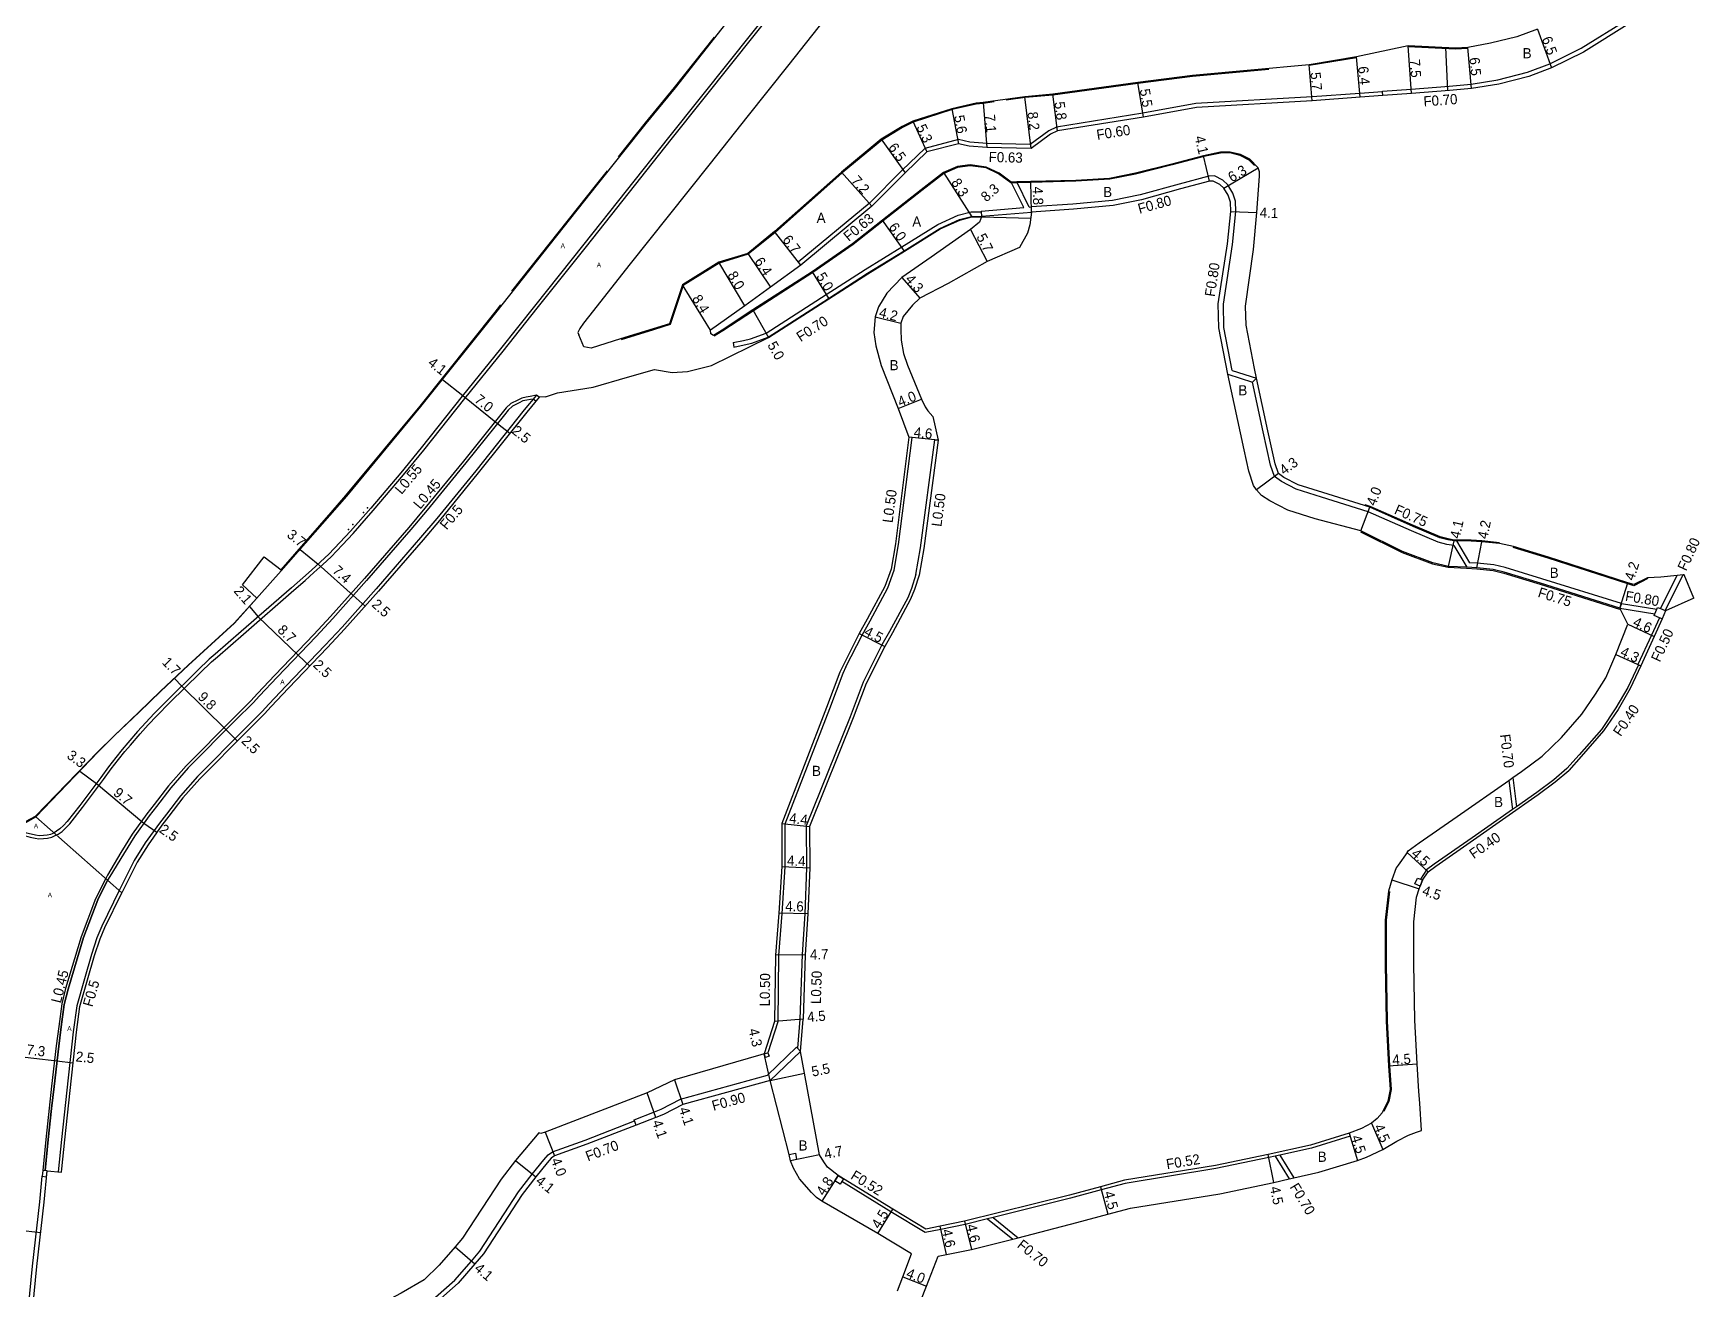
# Model space of a CAD drawing. Header units: metres. Extents: x -12000 to -8000, y -105000 to -102000.
# Drawn here: x -11852.5 to -11590.1, y -103121.2 to -102923.4 of the extents above; entities that cross this region are included whole.
import ezdxf

# ---------------------------------------------------------------- set-up
doc = ezdxf.new("R2010")
doc.units = ezdxf.units.M
doc.header["$LTSCALE"] = 2.5
for name, color, linetype in [('側溝・桝', 7, 'Continuous'), ('幅員', 7, 'Continuous'), ('歩道・分離帯・安全施設', 7, 'Continuous'), ('舗装', 7, 'Continuous'), ('道路', 7, 'Continuous')]:
    doc.layers.add(name, color=color, linetype=linetype)
doc.styles.get("Standard").update_dxf_attribs({"font": ''})
doc.styles.add('YOKO_DECO', font='')
doc.styles.get('Standard').set_extended_font_data('@MS PGothic')
doc.styles.get('YOKO_DECO').set_extended_font_data('MS PGothic')

msp = doc.modelspace()

# ---------------------------------------------------------------- linework, layer by layer
at = {"layer": '側溝・桝'}
for points in [[(-11848.86, -103049.62), (-11848.59, -103049.48), (-11847.98, -103049.05), (-11847.38, -103048.51), (-11846.79, -103047.85), (-11844.76, -103045.3), (-11841.46, -103040.91), (-11840.26, -103039.2), (-11839.1, -103037.73), (-11838.12, -103036.48), (-11837.23, -103035.48), (-11835.7, -103033.7), (-11834.43, -103032.28), (-11833.09, -103030.85), (-11831.01, -103028.77), (-11826.22, -103024.07), (-11824.44, -103022.36), (-11823.53, -103021.59), (-11819.42, -103018.01), (-11811.51, -103011.1), (-11809.7, -103009.55), (-11808.34, -103008.32), (-11806.92, -103007.03), (-11805.61, -103005.81), (-11803.83, -103003.93), (-11802.16, -103002.15), (-11798.97, -102998.52), (-11794.23, -102992.92), (-11791.03, -102989.03), (-11784.55, -102980.88), (-11778.52, -102973.44), (-11773.17, -102966.7), (-11765.4, -102956.95), (-11752.04, -102940.12), (-11742.28, -102927.88), (-11733.19, -102916.47)], [(-11640.01, -102932.5), (-11635.51, -102932.17), (-11629.52, -102931.72), (-11626.08, -102931.41), (-11621.86, -102930.74), (-11617.18, -102929.52), (-11613.67, -102928.19), (-11608.71, -102925.75), (-11601.45, -102921.23), (-11599.32, -102919.73), (-11598.92, -102920.31)], [(-11640, -102932.6), (-11643.58, -102932.86), (-11651.12, -102933.42), (-11669.4, -102934.47), (-11677.76, -102935.99), (-11691.39, -102938.16), (-11692.6, -102938.74), (-11695.52, -102940.89)], [(-11639.96, -102933.2), (-11640, -102932.6), (-11640.01, -102932.5)], [(-11695.52, -102940.89), (-11702.31, -102940.73), (-11705.01, -102940.56), (-11706.82, -102940.13), (-11712.13, -102941.51), (-11715.66, -102944.94), (-11720.85, -102950.17), (-11732.04, -102959.41), (-11731.65, -102959.91)], [(-11695.52, -102940.89), (-11695.37, -102941.52)], [(-11696.53, -102950.84), (-11698.52, -102946.81)], [(-11695.68, -102950.77), (-11697.64, -102946.79)], [(-11663.71, -102976.47), (-11665.01, -102969.7), (-11665.09, -102966.06), (-11663.65, -102956.66), (-11663.1, -102951.47), (-11663.18, -102949.85), (-11663.62, -102948.55), (-11664.41, -102947.26), (-11665.15, -102946.54), (-11666.51, -102945.85), (-11667.4, -102945.87), (-11672.06, -102947.13), (-11678.19, -102948.84), (-11682.56, -102949.73), (-11688.78, -102950.31), (-11695.36, -102950.74)], [(-11742.31, -102972.1), (-11740.69, -102971.78), (-11739.55, -102971.5), (-11737.08, -102970.59), (-11727.66, -102964.54), (-11721.51, -102960.59), (-11715.72, -102957.04), (-11710.05, -102953.5), (-11706.88, -102952.05), (-11704.83, -102951.52), (-11703.22, -102951.5)], [(-11742.18, -102972.79), (-11740.54, -102972.47), (-11739.34, -102972.17), (-11736.76, -102971.22), (-11727.28, -102965.13), (-11721.13, -102961.18), (-11715.35, -102957.63), (-11709.72, -102954.12), (-11706.65, -102952.71), (-11704.74, -102952.22), (-11703.18, -102952.2)], [(-11703.22, -102951.4), (-11696.53, -102950.84)], [(-11703.22, -102951.4), (-11703.22, -102951.5), (-11703.18, -102952.2)], [(-11703.18, -102952.2), (-11695.3, -102951.54)], [(-11695.68, -102950.77), (-11695.36, -102950.74)], [(-11742.31, -102972.1), (-11742.18, -102972.79)], [(-11664.4, -102977.09), (-11660.5, -102978.34)], [(-11663.71, -102976.47), (-11659.87, -102977.7)], [(-11659.87, -102977.7), (-11660.5, -102978.34)], [(-11628.81, -103004.07), (-11629.88, -103003.9), (-11631.25, -103003.53), (-11635.48, -103001.73), (-11642.29, -102998.72), (-11649.63, -102996.42), (-11653.61, -102995.19), (-11655.93, -102993.99), (-11657.06, -102993.18), (-11657.66, -102991.39), (-11658.8, -102986.16), (-11660.5, -102978.34)], [(-11773.27, -102980.37), (-11774.28, -102980.58), (-11774.87, -102980.7), (-11775.56, -102980.85), (-11776.23, -102981.17), (-11777.29, -102981.69), (-11778.06, -102982.39), (-11778.67, -102983.17), (-11784.76, -102990.74), (-11790.83, -102998.19), (-11793.39, -103001.2), (-11800.38, -103009.24), (-11805.72, -103015.23), (-11808.33, -103018.07), (-11814.47, -103024.47), (-11817.2, -103027.37), (-11818.24, -103028.48), (-11821.01, -103031.21), (-11828.46, -103038.75), (-11831.24, -103041.9), (-11833.51, -103044.85), (-11834.64, -103046.31), (-11836.93, -103049.52), (-11838.71, -103052.38), (-11840.82, -103055.96), (-11841.12, -103056.48)], [(-11772.87, -102980.7), (-11773.27, -102980.37), (-11775.21, -102982.7), (-11782.84, -102992.28), (-11788.94, -102999.77), (-11791.53, -103002.81), (-11798.53, -103010.86), (-11803.9, -103016.88), (-11806.54, -103019.76), (-11812.69, -103026.16), (-11815.41, -103029.05), (-11816.48, -103030.19), (-11819.26, -103032.97), (-11826.66, -103040.43), (-11829.34, -103043.47), (-11831.56, -103046.36), (-11832.67, -103047.78), (-11834.88, -103050.88), (-11836.61, -103053.65), (-11838.98, -103058.38)], [(-11721.99, -103018.14), (-11720.73, -103015.89), (-11717.92, -103010.72), (-11716.94, -103007.92), (-11716.23, -103003.88), (-11714.11, -102987.06), (-11714.61, -102987)], [(-11713.5, -103008.59), (-11712.77, -103004.43), (-11710.53, -102987.39), (-11710.03, -102987.46)], [(-11628.81, -103004.07), (-11626.76, -103007.48)], [(-11628.38, -103003.33), (-11626.32, -103006.76)], [(-11602.4, -103013.2), (-11614.93, -103009.27), (-11620.68, -103007.52), (-11622.47, -103007.09), (-11625.11, -103006.83), (-11626.32, -103006.76)], [(-11713.5, -103008.59), (-11714.19, -103010.83), (-11714.8, -103012.3)], [(-11596.26, -103013.98), (-11593.61, -103008.76)], [(-11595.51, -103014.28), (-11592.66, -103008.66)], [(-11714.8, -103012.3), (-11717.66, -103017.57), (-11718.86, -103019.71), (-11721.8, -103025.57), (-11723.84, -103031.01), (-11730.77, -103048.18), (-11730.74, -103054.79), (-11731.01, -103062.03), (-11731.44, -103068.44), (-11731.78, -103078.6)], [(-11602.39, -103013.15), (-11602.4, -103013.2), (-11602.63, -103013.92)], [(-11602.63, -103013.92), (-11597.15, -103014.82)], [(-11602.39, -103013.15), (-11596.84, -103014.06)], [(-11596.42, -103015.42), (-11597.68, -103018.16), (-11599.8, -103022.79), (-11599.71, -103022.83), (-11599.35, -103023)], [(-11724.53, -103023.17), (-11721.99, -103018.14)], [(-11724.53, -103023.17), (-11725.02, -103024.2), (-11727.11, -103029.75), (-11734.14, -103047.9), (-11734.14, -103054.63), (-11734.61, -103061.99), (-11735.14, -103068.58), (-11735.27, -103079.06), (-11736.81, -103083.9)], [(-11599.71, -103022.83), (-11601.37, -103026.39), (-11603.25, -103029.63), (-11605.54, -103032.99), (-11609.03, -103037), (-11610.97, -103039.17), (-11613.06, -103040.96), (-11615.72, -103042.94), (-11618.92, -103045.18), (-11619.57, -103045.63), (-11625.92, -103050.07), (-11631.87, -103054.2), (-11633.1, -103055.12), (-11634.05, -103056.56), (-11634.06, -103056.6)], [(-11620.13, -103041.02), (-11619.57, -103045.63)], [(-11619.48, -103040.57), (-11618.92, -103045.18)], [(-11858.89, -103046.85), (-11856.27, -103048.46), (-11854.97, -103049.23), (-11854.36, -103049.53), (-11853.74, -103049.77), (-11852.99, -103049.95), (-11852.25, -103050.14), (-11851.65, -103050.21), (-11850.9, -103050.19), (-11850.26, -103050.12), (-11849.61, -103049.97), (-11848.86, -103049.62)], [(-11841.12, -103056.48), (-11842.71, -103059.66), (-11844.96, -103065.66), (-11847.43, -103073.81), (-11848.04, -103076.23), (-11848.5, -103079.78), (-11848.9, -103082.84), (-11849.65, -103089.17), (-11850.03, -103092.66), (-11850.56, -103097.55), (-11851.02, -103102.43)], [(-11838.98, -103058.38), (-11841.71, -103064), (-11842.49, -103065.83), (-11843.38, -103068.44), (-11844.46, -103072.29), (-11845.69, -103076.54), (-11846.25, -103080.63), (-11847.24, -103089.79), (-11848.08, -103097.59), (-11848.58, -103102.68)], [(-11731.78, -103078.6), (-11732.17, -103083.21)], [(-11757.89, -103094.47), (-11754.7, -103093.24), (-11753.63, -103092.82), (-11750.57, -103091.24), (-11736.91, -103087.45), (-11732.33, -103083.04), (-11732.17, -103083.21), (-11731.7, -103083.69)], [(-11736.45, -103088.26), (-11731.7, -103083.69)], [(-11789.15, -103122.41), (-11786.11, -103119.71), (-11783.52, -103116.71), (-11782.18, -103115.16), (-11776.09, -103105.82), (-11773.93, -103103.02), (-11772.13, -103100.79), (-11771.45, -103099.99), (-11770.74, -103099.52), (-11765.58, -103097.65), (-11757.82, -103094.65)], [(-11757.56, -103095.31), (-11757.82, -103094.65), (-11757.89, -103094.47)], [(-11645.27, -103096.56), (-11645.1, -103097.05), (-11651.22, -103098.94), (-11656.19, -103100.04), (-11656.91, -103100.2), (-11657.93, -103100.42), (-11666.25, -103102.16), (-11680.54, -103104.48), (-11684.32, -103105.5), (-11689.18, -103106.81), (-11701.37, -103109.86), (-11702.22, -103110.07), (-11705.74, -103110.95), (-11709.59, -103111.72), (-11712.07, -103112.22), (-11717.44, -103108.96), (-11725.17, -103104.2)], [(-11656.91, -103100.2), (-11654.72, -103103.78)], [(-11656.19, -103100.04), (-11654, -103103.62)], [(-11859.26, -103200), (-11859.01, -103191.09), (-11858.55, -103180.6), (-11857.93, -103170.63), (-11857.13, -103160.53), (-11855.04, -103140.37), (-11853.87, -103129.88), (-11852.63, -103117.52), (-11851.51, -103107.36), (-11851.11, -103103.36)], [(-11701.37, -103109.86), (-11697.4, -103113.03)], [(-11702.22, -103110.07), (-11698.25, -103113.25)]]:
    msp.add_lwpolyline(points, dxfattribs=at)
for points in [[(-11595.44, -103014.31), (-11595.96, -103015.61), (-11596.42, -103015.42), (-11597.26, -103015.08), (-11597.15, -103014.82), (-11596.84, -103014.06), (-11596.73, -103013.79), (-11596.26, -103013.98), (-11595.51, -103014.28)], [(-11634.91, -103057.32), (-11634.52, -103056.4), (-11634.06, -103056.6), (-11633.7, -103056.75), (-11634.09, -103057.67)], [(-11737.22, -103084.64), (-11737.39, -103084.06), (-11736.81, -103083.9), (-11736.81, -103083.9), (-11736.64, -103084.47)], [(-11732.5, -103099.74), (-11732.3, -103100.72), (-11733.28, -103100.92), (-11733.48, -103099.94)], [(-11850.34, -103102.5), (-11851.02, -103102.43), (-11851.11, -103103.36), (-11850.43, -103103.43)], [(-11725.75, -103103.23), (-11724.9, -103103.75), (-11725.17, -103104.2), (-11725.42, -103104.61), (-11726.27, -103104.08)]]:
    msp.add_lwpolyline(points, close=True, dxfattribs=at)
at = {"layer": '幅員'}
for points in [[(-11615.63, -102922.73), (-11613.39, -102928.83)], [(-11635.46, -102932.86), (-11635.98, -102925.38)], [(-11625.99, -102932.1), (-11626.59, -102925.63)], [(-11651.08, -102934.02), (-11651.59, -102928.34)], [(-11643.53, -102933.46), (-11644.13, -102927.09)], [(-11677.66, -102936.58), (-11678.56, -102931.15)], [(-11695.37, -102941.52), (-11696.34, -102933.38)], [(-11691.21, -102938.74), (-11691.97, -102932.99)], [(-11707.83, -102935.27), (-11706.82, -102940.78)], [(-11702.92, -102934.28), (-11702.34, -102941.36)], [(-11714.01, -102937.25), (-11711.81, -102942.07)], [(-11718.99, -102940.09), (-11715.21, -102945.38)], [(-11667.28, -102946.67), (-11668.22, -102942.68)], [(-11720.43, -102950.64), (-11725.21, -102945.25)], [(-11709.19, -102945.33), (-11704.72, -102952.32)], [(-11695.3, -102951.54), (-11695.43, -102946.74)], [(-11665.04, -102947.76), (-11659.6, -102944.58)], [(-11663.9, -102951.45), (-11659.8, -102951.59)], [(-11731.65, -102959.91), (-11735.76, -102954.62)], [(-11715.3, -102957.72), (-11718.77, -102952.83)], [(-11704.93, -102954.28), (-11702.31, -102959.34)], [(-11740.48, -102966.32), (-11744.56, -102959.44)], [(-11739.99, -102958.06), (-11736.41, -102963.37)], [(-11729.83, -102960.94), (-11727.23, -102965.21)], [(-11715.73, -102961.86), (-11712.89, -102965.09)], [(-11745.87, -102970.16), (-11750.29, -102963.01)], [(-11739.18, -102966.96), (-11736.71, -102971.3)], [(-11719.94, -102968.03), (-11715.86, -102969.03)], [(-11788.07, -102977.9), (-11784.88, -102980.43)], [(-11784.88, -102980.43), (-11779.41, -102984.84)], [(-11716.32, -102982.49), (-11712.61, -102980.98)], [(-11779.41, -102984.84), (-11777.48, -102986.38)], [(-11710.03, -102987.46), (-11714.61, -102987)], [(-11656.43, -102992.71), (-11659.88, -102995.27)], [(-11643.44, -103001.76), (-11642.03, -102998.02)], [(-11810.51, -103004.65), (-11807.66, -103006.97)], [(-11629.64, -103007.33), (-11628.74, -103003.33)], [(-11625.16, -103007.58), (-11624.37, -103003.45)], [(-11807.66, -103006.97), (-11802.12, -103011.9)], [(-11602.63, -103013.92), (-11601.36, -103009.92)], [(-11802.12, -103011.9), (-11800.25, -103013.57)], [(-11818.49, -103013.67), (-11817.1, -103015.26)], [(-11817.1, -103015.26), (-11810.79, -103021.31)], [(-11722.43, -103017.9), (-11718.42, -103019.95)], [(-11601.4, -103016.43), (-11597.23, -103018.37)], [(-11810.79, -103021.31), (-11808.98, -103023.05)], [(-11603.25, -103021.19), (-11599.35, -103023)], [(-11830.29, -103024.98), (-11829.13, -103026.17)], [(-11829.13, -103026.17), (-11822.17, -103033.05)], [(-11822.17, -103033.05), (-11820.37, -103034.83)], [(-11845.2, -103039.56), (-11842.59, -103041.52)], [(-11842.59, -103041.52), (-11835.09, -103047.74)], [(-11835.09, -103047.74), (-11833.05, -103049.2)], [(-11734.64, -103047.81), (-11730.27, -103048.28)], [(-11734.64, -103054.61), (-11730.24, -103054.8)], [(-11636.16, -103052.4), (-11632.81, -103055.4)], [(-11638.54, -103056.68), (-11634.26, -103058.08)], [(-11730.51, -103062.06), (-11735.11, -103061.95)], [(-11730.94, -103068.47), (-11735.64, -103068.56)], [(-11731.28, -103078.62), (-11735.76, -103078.98)], [(-11856.04, -103084.36), (-11848.79, -103085.21)], [(-11848.79, -103085.21), (-11846.26, -103085.49)], [(-11736.45, -103088.26), (-11737.39, -103084.06)], [(-11639.06, -103085.97), (-11634.57, -103085.67)], [(-11751.54, -103088.19), (-11750.24, -103092.08)], [(-11736.45, -103088.26), (-11731.06, -103087.14)], [(-11754.46, -103094.11), (-11755.82, -103090.24)], [(-11771.88, -103096.43), (-11770.42, -103100.15)], [(-11645.27, -103096.56), (-11643.94, -103100.86)], [(-11641.76, -103095.01), (-11639.95, -103099.13)], [(-11776.59, -103100.9), (-11773.38, -103103.45)], [(-11728.67, -103100.01), (-11733.28, -103100.92)], [(-11657.12, -103104.32), (-11658.04, -103099.91)], [(-11725.75, -103103.23), (-11728.33, -103107.28)], [(-11684.45, -103105), (-11683.28, -103109.35)], [(-11719.52, -103112.35), (-11717.17, -103108.52)], [(-11858.86, -103111.37), (-11851.36, -103112.2)], [(-11708.68, -103115.69), (-11709.69, -103111.21)], [(-11705.85, -103110.45), (-11704.76, -103114.91)], [(-11786.1, -103114.49), (-11782.99, -103117.17)], [(-11715.57, -103119.19), (-11711.85, -103120.64)]]:
    msp.add_lwpolyline(points, dxfattribs=at)
at = {"layer": '歩道・分離帯・安全施設'}
for points in [[(-11733.61, -102916.13), (-11742.7, -102927.55), (-11752.46, -102939.78), (-11765.82, -102956.61), (-11773.59, -102966.36), (-11778.94, -102973.1), (-11784.97, -102980.54), (-11791.44, -102988.69), (-11794.64, -102992.58), (-11799.38, -102998.16), (-11802.56, -103001.79), (-11804.22, -103003.56), (-11805.99, -103005.42), (-11807.29, -103006.64), (-11808.7, -103007.92), (-11810.06, -103009.14), (-11811.86, -103010.69), (-11819.77, -103017.6), (-11823.89, -103021.18), (-11824.8, -103021.96), (-11826.59, -103023.68), (-11831.39, -103028.39), (-11833.48, -103030.47), (-11834.82, -103031.91), (-11836.1, -103033.34), (-11837.63, -103035.12), (-11838.53, -103036.14), (-11839.52, -103037.4), (-11840.7, -103038.88), (-11841.89, -103040.59), (-11845.19, -103044.97), (-11847.2, -103047.5), (-11847.77, -103048.13), (-11848.32, -103048.63), (-11848.87, -103049.02), (-11849.26, -103049.27)], [(-11733.61, -102916.13), (-11742.7, -102927.55), (-11752.46, -102939.78), (-11765.82, -102956.61), (-11773.59, -102966.36), (-11778.94, -102973.1), (-11784.97, -102980.54), (-11791.44, -102988.69), (-11794.64, -102992.58), (-11799.38, -102998.16), (-11802.56, -103001.79), (-11804.22, -103003.56), (-11805.99, -103005.42), (-11807.29, -103006.64), (-11808.7, -103007.92), (-11810.06, -103009.14), (-11811.86, -103010.69), (-11819.77, -103017.6), (-11823.89, -103021.18), (-11824.8, -103021.96), (-11826.59, -103023.68), (-11831.39, -103028.39), (-11833.48, -103030.47), (-11834.82, -103031.91), (-11836.1, -103033.34), (-11837.63, -103035.12), (-11838.53, -103036.14), (-11839.52, -103037.4), (-11840.7, -103038.88), (-11841.89, -103040.59), (-11845.19, -103044.97), (-11847.2, -103047.5), (-11847.77, -103048.13), (-11848.32, -103048.63), (-11848.87, -103049.02), (-11849.26, -103049.27)], [(-11760.36, -102942.86), (-11756.12, -102937.52), (-11751.51, -102931.93), (-11745.24, -102923.98)], [(-11626.58, -102925.78), (-11628.55, -102925.87), (-11635.97, -102925.53)], [(-11644.1, -102927.24), (-11651.57, -102928.49)], [(-11657.95, -102929.09), (-11669.93, -102930.2), (-11678.54, -102931.3), (-11691.95, -102933.13), (-11696.32, -102933.53), (-11699.28, -102933.94)], [(-11701.21, -102934.2), (-11702.9, -102934.43), (-11704, -102934.56), (-11707.79, -102935.41), (-11713.95, -102937.39), (-11715.6, -102938.21), (-11718.9, -102940.21), (-11725.11, -102945.37), (-11735.67, -102954.74), (-11739.92, -102958.19), (-11744.5, -102959.58), (-11750.16, -102963.11), (-11752.2, -102969.25), (-11754.84, -102970.07), (-11759.91, -102971.64)], [(-11660.19, -102944.19), (-11661.01, -102943.35), (-11662.42, -102942.62), (-11664.04, -102942.24), (-11665.53, -102942.25), (-11668.19, -102942.82), (-11673.16, -102944.12), (-11678.92, -102945.57), (-11682.98, -102946.39), (-11688.31, -102946.7), (-11695.43, -102946.89), (-11697.63, -102946.94), (-11698.57, -102946.96), (-11700.48, -102945.53), (-11702.47, -102944.59), (-11704.95, -102944.28), (-11706.94, -102944.52), (-11709.12, -102945.46), (-11712.58, -102948.16), (-11718.68, -102952.95), (-11723.41, -102956.65), (-11729.74, -102961.07), (-11739.1, -102967.08), (-11743.94, -102970.25), (-11745.3, -102971.11)], [(-11777.14, -102964), (-11763.77, -102947.15), (-11762.1, -102945.05)], [(-11805.59, -102998.84), (-11803.28, -102996.19), (-11791.61, -102982.1), (-11779.79, -102967.33), (-11778.86, -102966.16)], [(-11773.78, -102980.99), (-11774.21, -102981.04), (-11774.78, -102981.16), (-11775.41, -102981.29), (-11776.02, -102981.59), (-11777.03, -102982.08), (-11777.72, -102982.71), (-11778.3, -102983.46), (-11784.4, -102991.03), (-11790.47, -102998.49), (-11793.04, -103001.51), (-11800.03, -103009.55), (-11805.37, -103015.55), (-11807.99, -103018.39), (-11814.13, -103024.79), (-11816.87, -103027.69), (-11817.91, -103028.8), (-11820.68, -103031.54), (-11828.12, -103039.07), (-11830.88, -103042.2), (-11833.14, -103045.14), (-11834.27, -103046.59), (-11836.54, -103049.78), (-11838.32, -103052.62), (-11840.47, -103056.14), (-11840.82, -103056.75)], [(-11773.39, -102981.32), (-11773.78, -102980.99), (-11774.21, -102981.04), (-11774.78, -102981.16), (-11775.41, -102981.29), (-11776.02, -102981.59), (-11777.03, -102982.08), (-11777.72, -102982.71), (-11778.3, -102983.46), (-11784.4, -102991.03), (-11790.47, -102998.49), (-11793.04, -103001.51), (-11800.03, -103009.55), (-11805.37, -103015.55), (-11807.99, -103018.39), (-11814.13, -103024.79), (-11816.87, -103027.69), (-11817.91, -103028.8), (-11820.68, -103031.54), (-11828.12, -103039.07), (-11830.88, -103042.2), (-11833.14, -103045.14), (-11834.27, -103046.59), (-11836.54, -103049.78), (-11838.32, -103052.62), (-11840.47, -103056.14), (-11840.82, -103056.75)], [(-11852.19, -103046.66), (-11842.36, -103036.53), (-11839.79, -103033.99), (-11835.92, -103030.27), (-11832.47, -103026.96), (-11828.14, -103022.89), (-11820.86, -103016.29), (-11817.34, -103012.34), (-11819.58, -103010.22), (-11816.16, -103005.82), (-11813.47, -103007.87), (-11805.59, -102998.84)], [(-11621.59, -103003.6), (-11624.36, -103003.3), (-11626.05, -103003.22), (-11628.73, -103003.18), (-11629.69, -103003.02), (-11630.96, -103002.67), (-11635.12, -103000.9), (-11641.98, -102997.88), (-11642.77, -102997.63)], [(-11643.5, -103001.9), (-11636.95, -103005.12), (-11632.13, -103006.93), (-11629.66, -103007.48), (-11626.77, -103007.63), (-11625.18, -103007.73), (-11622.62, -103007.98), (-11620.92, -103008.39), (-11615.19, -103010.13), (-11602.68, -103014.06)], [(-11598.24, -103009.26), (-11600.44, -103010.37), (-11601.4, -103010.06), (-11613.91, -103006.02), (-11619.44, -103004.37)], [(-11859.12, -103045.44), (-11857.96, -103046.25), (-11855.45, -103047.95), (-11853.62, -103047.47), (-11852.19, -103046.66)], [(-11855.52, -103048.06), (-11855.6, -103048.25), (-11854.73, -103048.77), (-11854.15, -103049.05), (-11853.59, -103049.27), (-11852.86, -103049.45), (-11852.15, -103049.62), (-11851.62, -103049.69), (-11850.93, -103049.67), (-11850.35, -103049.61), (-11849.76, -103049.47), (-11849.26, -103049.27)], [(-11855.52, -103048.06), (-11855.6, -103048.25), (-11854.73, -103048.77), (-11854.15, -103049.05), (-11853.59, -103049.27), (-11852.86, -103049.45), (-11852.15, -103049.62), (-11851.62, -103049.69), (-11850.93, -103049.67), (-11850.35, -103049.61), (-11849.76, -103049.47), (-11849.26, -103049.27)], [(-11840.82, -103056.75), (-11842.35, -103059.82), (-11844.59, -103065.79), (-11847.05, -103073.91), (-11847.65, -103076.3), (-11848.11, -103079.83), (-11848.51, -103082.88), (-11849.26, -103089.21), (-11849.64, -103092.7), (-11850.17, -103097.59), (-11850.63, -103102.47)], [(-11850.34, -103102.5), (-11850.63, -103102.47), (-11850.17, -103097.59), (-11849.64, -103092.7), (-11849.26, -103089.21), (-11848.51, -103082.88), (-11848.11, -103079.83), (-11847.65, -103076.3), (-11847.05, -103073.91), (-11844.59, -103065.79), (-11842.35, -103059.82), (-11840.82, -103056.75)], [(-11638.94, -103058.51), (-11639.45, -103063.04), (-11639.46, -103069.94), (-11639.28, -103078.93), (-11638.91, -103085.96), (-11638.66, -103089.72), (-11639.05, -103091.59), (-11639.81, -103093.17)]]:
    msp.add_lwpolyline(points, dxfattribs=at)
for p in [(-11800.53, -102998.85, 111.15), (-11799.91, -102998.09, 111.16), (-11802.87, -103001.5, 111.03), (-11802.19, -103000.75, 111.05)]:
    msp.add_point(p, dxfattribs=at)
at = {"layer": '舗装'}
for points in [[(-11630.12, -102925.65), (-11629.77, -102932.44)], [(-11703.18, -102952.3), (-11695.43, -102952.48)], [(-11736.45, -103088.26), (-11737.39, -103084.06)]]:
    msp.add_lwpolyline(points, dxfattribs=at)
at = {"layer": '道路'}
for points in [[(-11727.15, -102920.3), (-11733.5, -102928.31), (-11740.13, -102936.59), (-11745.92, -102943.92), (-11752.55, -102952.19), (-11758.54, -102959.71), (-11765.07, -102968.03), (-11765.86, -102969.03), (-11766.45, -102969.86), (-11766.78, -102970.49), (-11766.59, -102970.85)], [(-11852.12, -103046.74), (-11842.29, -103036.54), (-11839.73, -103033.98), (-11835.85, -103030.26), (-11832.41, -103026.97), (-11828.07, -103022.9), (-11820.81, -103016.27), (-11813.48, -103008.05), (-11803.16, -102996.26), (-11791.48, -102982.17), (-11779.66, -102967.4), (-11763.64, -102947.22), (-11756, -102937.59), (-11751.38, -102932), (-11742.85, -102921.18)], [(-11615.63, -102922.73), (-11618.85, -102923.94), (-11623.03, -102924.97), (-11626.59, -102925.63), (-11628.55, -102925.72), (-11635.98, -102925.38), (-11644.13, -102927.09), (-11651.59, -102928.34), (-11669.95, -102930.05), (-11678.56, -102931.15), (-11691.97, -102932.99), (-11696.34, -102933.38), (-11702.92, -102934.28), (-11704.03, -102934.41), (-11707.83, -102935.27), (-11714.01, -102937.25), (-11715.68, -102938.08), (-11718.99, -102940.09), (-11725.21, -102945.25), (-11735.76, -102954.62), (-11739.99, -102958.06), (-11744.56, -102959.44), (-11750.29, -102963.01), (-11752.32, -102969.13)], [(-11601.07, -102921.82), (-11608.37, -102926.36), (-11613.39, -102928.83), (-11616.96, -102930.19), (-11621.71, -102931.43), (-11625.99, -102932.1), (-11629.47, -102932.42), (-11635.46, -102932.86), (-11639.96, -102933.2), (-11643.53, -102933.46), (-11651.08, -102934.02), (-11669.33, -102935.07), (-11677.66, -102936.58), (-11691.21, -102938.74), (-11692.29, -102939.26), (-11695.37, -102941.52), (-11702.34, -102941.36), (-11705.11, -102941.19), (-11706.82, -102940.78), (-11711.81, -102942.07), (-11715.21, -102945.38), (-11720.43, -102950.64), (-11731.65, -102959.91), (-11736.41, -102963.37), (-11740.48, -102966.32), (-11745.87, -102970.16)], [(-11598.31, -103009.13), (-11600.45, -103010.21), (-11601.36, -103009.92), (-11613.86, -103005.88), (-11619.4, -103004.22), (-11621.6, -103003.75), (-11624.37, -103003.45), (-11626.05, -103003.37), (-11628.38, -103003.33), (-11628.74, -103003.33), (-11629.72, -103003.17), (-11631.01, -103002.82), (-11635.18, -103001.04), (-11642.03, -102998.02), (-11649.41, -102995.7), (-11653.33, -102994.49), (-11655.54, -102993.35), (-11656.43, -102992.71), (-11656.93, -102991.19), (-11658.06, -102986), (-11659.87, -102977.7), (-11660.2, -102976.17), (-11661.52, -102969.33), (-11661.58, -102966.35), (-11660.34, -102957.42), (-11659.8, -102951.59), (-11659.41, -102945.89), (-11659.4, -102945.23), (-11659.6, -102944.58), (-11660.92, -102943.23), (-11662.37, -102942.48), (-11664.02, -102942.09), (-11665.55, -102942.1), (-11668.22, -102942.68), (-11673.19, -102943.98), (-11678.95, -102945.43), (-11683, -102946.24), (-11688.32, -102946.55), (-11695.43, -102946.74), (-11697.64, -102946.79), (-11698.52, -102946.81), (-11700.4, -102945.4), (-11702.42, -102944.45), (-11704.95, -102944.13), (-11706.98, -102944.38), (-11709.19, -102945.33), (-11712.68, -102948.04), (-11718.77, -102952.83), (-11723.5, -102956.52), (-11729.83, -102960.94), (-11739.18, -102966.96), (-11744.02, -102970.12), (-11745.41, -102971), (-11745.81, -102970.74), (-11745.87, -102970.16)], [(-11602.63, -103013.92), (-11615.15, -103009.98), (-11620.88, -103008.25), (-11622.59, -103007.83), (-11625.16, -103007.58), (-11626.76, -103007.48), (-11629.64, -103007.33), (-11632.09, -103006.79), (-11636.89, -103004.98), (-11643.44, -103001.76), (-11650.65, -102999.82), (-11654.96, -102998.49), (-11657.79, -102997.02), (-11659.08, -102996.16), (-11659.88, -102995.27), (-11660.34, -102994.58), (-11661.08, -102992.33), (-11661.81, -102988.99), (-11664.4, -102977.09), (-11665.81, -102969.79), (-11665.89, -102966.01), (-11664.44, -102956.56), (-11663.9, -102951.45), (-11663.97, -102950), (-11664.35, -102948.89), (-11665.04, -102947.76), (-11665.62, -102947.2), (-11666.69, -102946.66), (-11667.28, -102946.67), (-11671.85, -102947.9), (-11678, -102949.62), (-11682.45, -102950.52), (-11688.71, -102951.11), (-11695.3, -102951.54)], [(-11758.91, -102977.55), (-11754.69, -102976.35), (-11751.89, -102976.8), (-11749.51, -102976.64), (-11745.73, -102975.71), (-11736.71, -102971.3), (-11727.23, -102965.21), (-11721.08, -102961.27), (-11715.3, -102957.72), (-11709.67, -102954.21), (-11706.61, -102952.81), (-11704.72, -102952.32), (-11703.18, -102952.3)], [(-11703.18, -102952.3), (-11703.47, -102953.12), (-11704.93, -102954.28), (-11711.1, -102958.64), (-11715.73, -102961.86), (-11718.07, -102964.3), (-11719.39, -102966.45), (-11719.94, -102968.03), (-11720.14, -102970.49), (-11719.84, -102972.59), (-11718.98, -102975.71), (-11716.32, -102982.49), (-11714.61, -102987)], [(-11695.3, -102951.54), (-11695.58, -102953.56), (-11695.95, -102954.88), (-11697.18, -102957.12), (-11702.31, -102959.34), (-11708.42, -102962.79), (-11712.89, -102965.09), (-11714.06, -102966.21), (-11715.51, -102968), (-11715.86, -102969.03), (-11715.91, -102970.06), (-11715.82, -102971.69), (-11715.45, -102973.82), (-11714.85, -102975.64), (-11712.61, -102980.98), (-11712.07, -102982.19), (-11711.63, -102982.86), (-11710.83, -102983.72), (-11710.03, -102987.46)], [(-12000, -102955.86), (-11992.29, -102960.84), (-11974.59, -102972.27), (-11949.48, -102988.56), (-11933.96, -102998.57), (-11931.55, -103000.1), (-11874.82, -103036.84), (-11859.82, -103046.56), (-11859.12, -103045.56), (-11855.52, -103048.06), (-11853.57, -103047.59), (-11852.12, -103046.74)], [(-11752.32, -102969.13), (-11754.88, -102969.93), (-11760.05, -102971.53)], [(-11760.05, -102971.53), (-11764.65, -102972.96), (-11765.79, -102972.76), (-11766.59, -102970.85)], [(-11771.85, -102980.64), (-11769.96, -102979.98), (-11764.34, -102979.09), (-11758.91, -102977.55)], [(-11771.85, -102980.64), (-11772.87, -102980.7), (-11774.81, -102983.03), (-11782.44, -102992.61), (-11788.54, -103000.1), (-11791.14, -103003.14), (-11798.15, -103011.21), (-11803.51, -103017.23), (-11806.16, -103020.11), (-11812.31, -103026.52), (-11815.04, -103029.41), (-11816.11, -103030.55), (-11818.89, -103033.34), (-11826.28, -103040.78), (-11828.95, -103043.8), (-11831.16, -103046.67), (-11832.26, -103048.09), (-11834.45, -103051.17), (-11836.17, -103053.92), (-11838.59, -103058.72)], [(-11714.61, -102987), (-11716.73, -103003.8), (-11717.43, -103007.79), (-11718.38, -103010.51), (-11721.17, -103015.64), (-11722.43, -103017.9)], [(-11710.03, -102987.46), (-11712.28, -103004.5), (-11713.02, -103008.7), (-11713.72, -103010.99), (-11714.34, -103012.51)], [(-11591.01, -103012.35), (-11592.51, -103008.64), (-11592.66, -103008.66), (-11593.61, -103008.76), (-11596.18, -103009.04), (-11598.31, -103009.13)], [(-11714.34, -103012.51), (-11717.22, -103017.81), (-11718.42, -103019.95), (-11721.34, -103025.77), (-11723.38, -103031.19), (-11730.27, -103048.28), (-11730.24, -103054.8), (-11730.51, -103062.06), (-11730.94, -103068.47), (-11731.28, -103078.62)], [(-11591.01, -103012.35), (-11595.44, -103014.31), (-11595.96, -103015.61), (-11597.23, -103018.37), (-11599.35, -103023), (-11601.02, -103026.57), (-11602.91, -103029.85), (-11605.22, -103033.24), (-11608.73, -103037.26), (-11610.69, -103039.45)], [(-11636.16, -103052.4), (-11635.98, -103052.14), (-11634.27, -103050.88), (-11628.26, -103046.7), (-11620.13, -103041.02), (-11619.48, -103040.57), (-11618.12, -103039.62), (-11614.9, -103037.22), (-11611.84, -103034.29), (-11608.63, -103030.6), (-11606.5, -103027.47), (-11604.83, -103024.87), (-11603.25, -103021.19), (-11601.4, -103016.43), (-11602.63, -103013.92)], [(-11722.43, -103017.9), (-11724.98, -103022.96), (-11725.48, -103024), (-11727.58, -103029.57), (-11734.64, -103047.81), (-11734.64, -103054.61), (-11735.11, -103061.95), (-11735.64, -103068.56), (-11735.76, -103078.98)], [(-11634.14, -103091.87), (-11634.28, -103090.02), (-11634.57, -103085.67), (-11634.93, -103078.76), (-11635.11, -103069.9), (-11635.1, -103063.29), (-11634.67, -103059.43), (-11634.26, -103058.08), (-11634.09, -103057.67), (-11633.7, -103056.75), (-11632.81, -103055.4), (-11631.64, -103054.53), (-11625.69, -103050.4), (-11615.49, -103043.27), (-11612.81, -103041.27), (-11610.69, -103039.45)], [(-11852.12, -103046.74), (-11838.59, -103058.72)], [(-11852.12, -103046.74), (-11838.59, -103058.72)], [(-11636.16, -103052.4), (-11637.58, -103054.38), (-11637.88, -103054.8), (-11638.54, -103056.68), (-11639.09, -103058.47), (-11639.6, -103063.04), (-11639.61, -103069.94), (-11639.43, -103078.94), (-11639.06, -103085.97), (-11638.81, -103089.71), (-11639.19, -103091.54), (-11640.08, -103093.38), (-11640.88, -103094.26), (-11641.76, -103095.01), (-11643.34, -103095.83), (-11645.27, -103096.56), (-11651.35, -103098.44), (-11658.04, -103099.91), (-11666.34, -103101.65), (-11680.65, -103103.98), (-11684.45, -103105), (-11689.32, -103106.31), (-11705.85, -103110.45), (-11709.69, -103111.21), (-11711.97, -103111.67), (-11717.17, -103108.52), (-11724.9, -103103.75), (-11725.75, -103103.23), (-11727.41, -103101.93), (-11728.02, -103101.07), (-11728.67, -103100.01), (-11731.06, -103087.14), (-11731.7, -103083.69), (-11731.28, -103078.62)], [(-11858.58, -103200), (-11858.33, -103191.11), (-11857.87, -103180.64), (-11857.25, -103170.68), (-11856.45, -103160.59), (-11854.36, -103140.44), (-11853.19, -103129.95), (-11851.96, -103117.59), (-11850.83, -103107.43), (-11850.34, -103102.5), (-11848.1, -103102.73), (-11848.02, -103102.2), (-11847.58, -103097.64), (-11846.73, -103089.85), (-11845.74, -103080.69), (-11845.19, -103076.65), (-11843.97, -103072.43), (-11842.89, -103068.59), (-11842.01, -103066), (-11841.24, -103064.21), (-11838.59, -103058.72)], [(-11735.76, -103078.98), (-11737.39, -103084.06)], [(-11737.39, -103084.06), (-11737.96, -103084.23), (-11751.54, -103088.19)], [(-11736.45, -103088.26), (-11750.24, -103092.08), (-11753.26, -103093.65), (-11754.46, -103094.11), (-11757.56, -103095.31), (-11765.34, -103098.3), (-11770.42, -103100.15), (-11770.98, -103100.52), (-11771.59, -103101.24), (-11773.38, -103103.45), (-11775.52, -103106.23), (-11781.62, -103115.58), (-11782.99, -103117.17), (-11785.61, -103120.2), (-11788.73, -103122.97)], [(-11751.54, -103088.19), (-11755.82, -103090.24), (-11766.87, -103094.5), (-11771.88, -103096.43), (-11772.58, -103096.61), (-11772.92, -103096.54)], [(-11714.18, -103115.59), (-11719.52, -103112.35), (-11728.33, -103107.28), (-11729.15, -103106.69), (-11729.95, -103105.93), (-11731.83, -103103.77), (-11732.81, -103102.07), (-11733.28, -103100.92), (-11733.48, -103099.94), (-11736.45, -103088.26)], [(-11710.03, -103115.95), (-11708.68, -103115.69), (-11704.76, -103114.91), (-11698.25, -103113.25), (-11697.4, -103113.03), (-11688.15, -103110.66), (-11683.28, -103109.35), (-11679.69, -103108.38), (-11665.66, -103106.1), (-11657.12, -103104.32), (-11654.72, -103103.78), (-11654, -103103.62), (-11650.05, -103102.74), (-11643.94, -103100.86), (-11642.54, -103100.36), (-11639.95, -103099.13), (-11637.79, -103097.81), (-11635.95, -103096.91), (-11634.68, -103096.41), (-11633.87, -103096.17), (-11634.14, -103091.87)], [(-11772.92, -103096.54), (-11776.59, -103100.9), (-11778.85, -103103.81), (-11784.92, -103113.12), (-11786.1, -103114.49), (-11788.58, -103117.37), (-11790.98, -103119.66), (-11794.58, -103121.79), (-11797.83, -103123.49), (-11802.66, -103126.02), (-11809.75, -103129.48), (-11810.95, -103130.2), (-11815.3, -103133.36), (-11817.12, -103135.15), (-11818.78, -103137.07), (-11819.94, -103138.51), (-11821.84, -103145.45), (-11820.42, -103150.82), (-11818.78, -103156.05), (-11818.02, -103158.67), (-11817.56, -103160.78), (-11816.85, -103165.44), (-11817.12, -103170.04)], [(-11764.2, -103191.9), (-11758.68, -103187.87), (-11758.16, -103187.51), (-11754.18, -103184.77), (-11749.03, -103180.84), (-11747.71, -103179.62), (-11746.69, -103178.3), (-11744.87, -103175.14), (-11744.56, -103174.39), (-11741.73, -103166.22), (-11740.84, -103164.48), (-11740.07, -103163.46), (-11737.91, -103161.09), (-11734.9, -103158.22), (-11732.35, -103155.17), (-11731.89, -103154.62), (-11731.69, -103154.39), (-11721.13, -103139.14), (-11716.71, -103132.59), (-11716.44, -103131.9), (-11712.73, -103122.92), (-11711.85, -103120.64), (-11710.03, -103115.95)], [(-11716.43, -103121.41), (-11715.57, -103119.19), (-11714.18, -103115.59)]]:
    msp.add_lwpolyline(points, dxfattribs=at)

# ---------------------------------------------------------------- texts
at = {"layer": '側溝・桝'}
for s, rotation, p in [('F0.70', 4.2274, (-11633.51, -102934.92)), ('F0.60', 9.0329, (-11684.93, -102940.19)), ('F0.63', 358.6538, (-11702.06, -102943.66)), ('F0.80', 15.5922, (-11678.29, -102951.84)), ('F0.63', 39.567, (-11724.09, -102956.25)), ('F0.80', 81.3061, (-11666.46, -102964.95)), ('F0.70', 32.7034, (-11731.67, -102972.03)), ('L0.55', 50, (-11794.52, -102996.1)), ('L0.45', 50, (-11791.58, -102998.44)), ('L0.50', 82.4893, (-11717.19, -103000.55)), ('L0.50', 82.4893, (-11709.5, -103001.15)), ('F0.5', 50, (-11787.42, -103001.68)), ('F0.75', 336.1938, (-11638.29, -102998.99)), ('F0.80', 65.3546, (-11592.18, -103008.17)), ('F0.75', 342.5483, (-11615.67, -103012.11)), ('F0.80', 350.6289, (-11601.88, -103012.75)), ('F0.50', 65.3546, (-11596.35, -103022.5)), ('F0.40', 55.6701, (-11602.51, -103034.22)), ('F0.70', 276.9586, (-11621.52, -103033.84)), ('F0.40', 34.9611, (-11625.65, -103053.45)), ('L0.45', 76, (-11848.19, -103076.2)), ('F0.5', 74, (-11843.22, -103076.79)), ('L0.50', 89.3392, (-11736.52, -103076.63)), ('L0.50', 88.1142, (-11728.49, -103076.27)), ('F0.90', 15.471, (-11745.39, -103093.07)), ('F0.70', 21.0714, (-11765.16, -103101.04)), ('F0.52', 9.2419, (-11673.95, -103102.27)), ('F0.52', 328.3604, (-11723.92, -103103.68)), ('F0.70', 301.353, (-11654.69, -103105.05)), ('F0.70', 321.4185, (-11697.69, -103114.44))]:
    msp.add_text(s, height=1.6, rotation=rotation, dxfattribs=at).set_placement(p)
at = {"layer": '幅員'}
for s, rotation, p in [('6.5', 290.1514, (-11614.96, -102924.24)), ('6.4', 275.3529, (-11643.88, -102928.67)), ('7.5', 274.0303, (-11635.73, -102927.52)), ('6.5', 275.3345, (-11626.34, -102927.26)), ('5.7', 275.1094, (-11651.38, -102929.58)), ('5.5', 279.4263, (-11678.27, -102932.27)), ('5.6', 280.3948, (-11707.51, -102936.43)), ('7.1', 274.7241, (-11702.66, -102936.22)), ('8.2', 276.7976, (-11695.94, -102935.85)), ('5.8', 277.4881, (-11691.7, -102934.26)), ('5.3', 294.5585, (-11713.48, -102938.17)), ('6.5', 305.4951, (-11717.95, -102941.38)), ('4.1', 283.2307, (-11669.62, -102939.73)), ('6.3', 30.271, (-11663.75, -102946.89)), ('7.2', 311.6189, (-11723.8, -102946.68)), ('8.3', 302.5811, (-11708.02, -102946.87)), ('8.3', 41.6113, (-11702.41, -102950.04)), ('4.8', 271.5563, (-11695.12, -102947.55)), ('4.1', 358.0309, (-11659.38, -102952.41)), ('6.0', 305.3811, (-11717.88, -102953.91)), ('5.7', 297.344, (-11704.03, -102955.44)), ('6.7', 307.8659, (-11734.61, -102955.94)), ('6.4', 303.9949, (-11739.01, -102959.33)), ('8.0', 300.6804, (-11743.25, -102961.45)), ('5.0', 301.3486, (-11729.27, -102961.66)), ('4.3', 311.3226, (-11715.29, -102962.21)), ('8.4', 301.6994, (-11748.83, -102965.17)), ('4.2', 346.2408, (-11719.43, -102968.05)), ('5.0', 299.6015, (-11736.96, -102972.48)), ('4.1', 322, (-11790.5, -102975.54)), ('7.0', 321, (-11783.15, -102981.33)), ('4.0', 22.1535, (-11715.99, -102982.24)), ('2.5', 321, (-11777.29, -102986.24)), ('4.6', 354.2355, (-11713.9, -102986.97)), ('4.3', 36.4647, (-11655.51, -102993.03)), ('4.0', 69.3076, (-11641.14, -102997.92)), ('3.7', 321, (-11812.7, -103002.59)), ('4.1', 77.4073, (-11627.87, -103003.06)), ('4.2', 79.1098, (-11623.49, -103003.11)), ('7.4', 318, (-11805.53, -103008.19)), ('4.2', 72.3352, (-11600.44, -103009.68)), ('2.1', 311, (-11821.04, -103011.27)), ('2.5', 318, (-11799.35, -103013.51)), ('8.7', 316, (-11814.19, -103017.5)), ('4.5', 332.8803, (-11721.8, -103018.1)), ('4.6', 335.0484, (-11600.72, -103016.64)), ('4.3', 335.1694, (-11602.71, -103021.33)), ('1.7', 314, (-11832.35, -103022.54)), ('2.5', 316, (-11808.56, -103023)), ('9.8', 315, (-11826.72, -103028.03)), ('3.3', 323, (-11847.36, -103037.4)), ('2.5', 315, (-11819.87, -103034.95)), ('9.7', 320, (-11840.04, -103043.22)), ('4.4', 353.9285, (-11733.52, -103047.73)), ('2.5', 325, (-11832.81, -103049.09)), ('4.5', 318.2373, (-11635.61, -103052.76)), ('4.4', 357.5677, (-11733.83, -103054.42)), ('4.5', 341.9771, (-11633.89, -103059.04)), ('4.6', 358.6982, (-11734.1, -103061.62)), ('4.7', 1.136, (-11730.18, -103069.25)), ('4.5', 4.6628, (-11730.57, -103079.09)), ('4.3', 282.6271, (-11739.88, -103080.27)), ('7.3', 353, (-11853.64, -103084.17)), ('2.5', 354, (-11845.9, -103085.27)), ('5.5', 11.7274, (-11729.77, -103087.69)), ('4.5', 3.7919, (-11638.42, -103085.83)), ('4.1', 288.4383, (-11750.86, -103092.76)), ('4.1', 289.3134, (-11755.07, -103094.8)), ('4.5', 293.7079, (-11641.41, -103095.56)), ('4.7', 11.1578, (-11727.78, -103100.65)), ('4.5', 287.2248, (-11644.98, -103097.15)), ('4.0', 291.3786, (-11771.02, -103100.82)), ('4.1', 321.5985, (-11773.52, -103104.36)), ('4.8', 57.4673, (-11727.99, -103106.55)), ('4.5', 285.0625, (-11683.92, -103105.93)), ('4.5', 281.8615, (-11657.77, -103105.12)), ('4.5', 58.4974, (-11719.27, -103111.75)), ('4.6', 282.7357, (-11709.44, -103111.87)), ('4.6', 283.7373, (-11705.59, -103111.1)), ('4.1', 319.1892, (-11783.18, -103118.07)), ('4.0', 338.7097, (-11715.17, -103119.24))]:
    msp.add_text(s, height=1.6, rotation=rotation, dxfattribs=at).set_placement(p)
at = {"layer": '舗装'}
for s, p in [('B', (-11617.94, -102927.33)), ('B', (-11684.01, -102949.18)), ('A', (-11729.14, -102953.24)), ('A', (-11714.08, -102953.84)), ('B', (-11717.64, -102976.45)), ('B', (-11662.72, -102980.4)), ('B', (-11613.68, -103009.14)), ('B', (-11729.87, -103040.33)), ('B', (-11622.44, -103045.23)), ('B', (-11731.98, -103099.31)), ('B', (-11650.22, -103101.09))]:
    msp.add_text(s, height=1.6, dxfattribs=at).set_placement(p)
at = {"layer": '舗装', "style": 'YOKO_DECO'}
for p in [(-11769.47, -102957.23, 110.89), (-11763.78, -102960.24, 110.66), (-11813.63, -103025.91, 109.31), (-11852.44, -103048.59, 107.48), (-11850.25, -103059.46, 107.27), (-11847.18, -103080.47, 105.89)]:
    msp.add_text('A', height=0.75, dxfattribs=at).set_placement(p)

doc.saveas('drawing.dxf')
